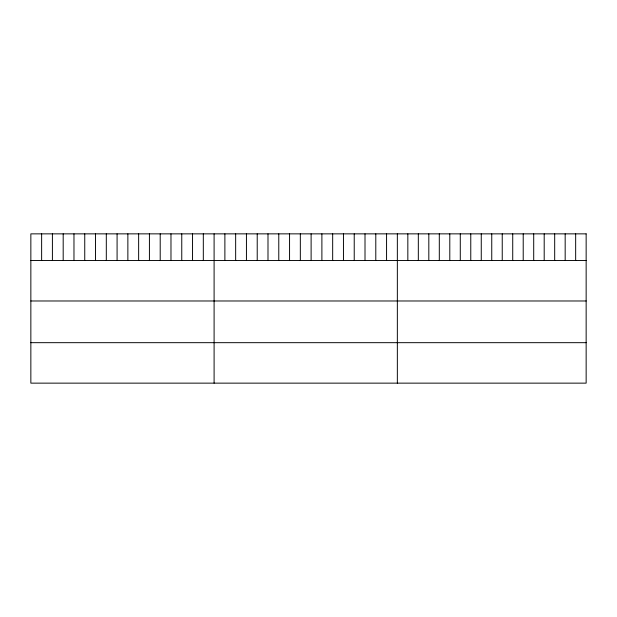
<?xml version="1.0" encoding="UTF-8"?>
<svg xmlns="http://www.w3.org/2000/svg" width="617" height="617" viewBox="0 0 617 617"><rect width="100%" height="100%" fill="white"/><g stroke="black" fill="none" stroke-linecap="round" stroke-linejoin="round"><path stroke-width="0.93" d="M30.85 260.505L586.15 260.505M30.85 300.98L586.15 300.98M30.85 342.674L586.15 342.674M575.661 233.858L575.661 260.505M565.172 233.858L565.172 260.505M554.683 233.858L554.683 260.505M544.194 233.858L544.194 260.505M533.705 233.858L533.705 260.505M523.216 233.858L523.216 260.505M512.727 233.858L512.727 260.505M502.238 233.858L502.238 260.505M491.749 233.858L491.749 260.505M481.26 233.858L481.26 260.505M470.771 233.858L470.771 260.505M460.282 233.858L460.282 260.505M449.793 233.858L449.793 260.505M439.304 233.858L439.304 260.505M428.815 233.858L428.815 260.505M418.326 233.858L418.326 260.505M407.837 233.858L407.837 260.505M397.348 233.858L397.348 383.142M386.566 233.858L386.566 260.505M375.792 233.858L375.792 260.505M365.009 233.858L365.009 260.505M354.227 233.858L354.227 260.505M343.453 233.858L343.453 260.505M332.671 233.858L332.671 260.505M321.889 233.858L321.889 260.505M311.115 233.858L311.115 260.505M300.332 233.858L300.332 260.505M289.558 233.858L289.558 260.505M278.776 233.858L278.776 260.505M267.994 233.858L267.994 260.505M257.22 233.858L257.22 260.505M246.438 233.858L246.438 260.505M235.655 233.858L235.655 260.505M224.881 233.858L224.881 260.505M214.099 233.858L214.099 383.142M203.317 233.858L203.317 260.505M192.543 233.858L192.543 260.505M181.76 233.858L181.76 260.505M170.978 233.858L170.978 260.505M160.204 233.858L160.204 260.505M149.422 233.858L149.422 260.505M138.64 233.858L138.64 260.505M127.866 233.858L127.866 260.505M117.083 233.858L117.083 260.505M106.309 233.858L106.309 260.505M95.527 233.858L95.527 260.505M84.745 233.858L84.745 260.505M73.971 233.858L73.971 260.505M63.189 233.858L63.189 260.505M52.406 233.858L52.406 260.505M41.632 233.858L41.632 260.505M586.15 233.858L30.85 233.858L30.85 383.142L586.15 383.142L586.15 233.858"/></g></svg>
